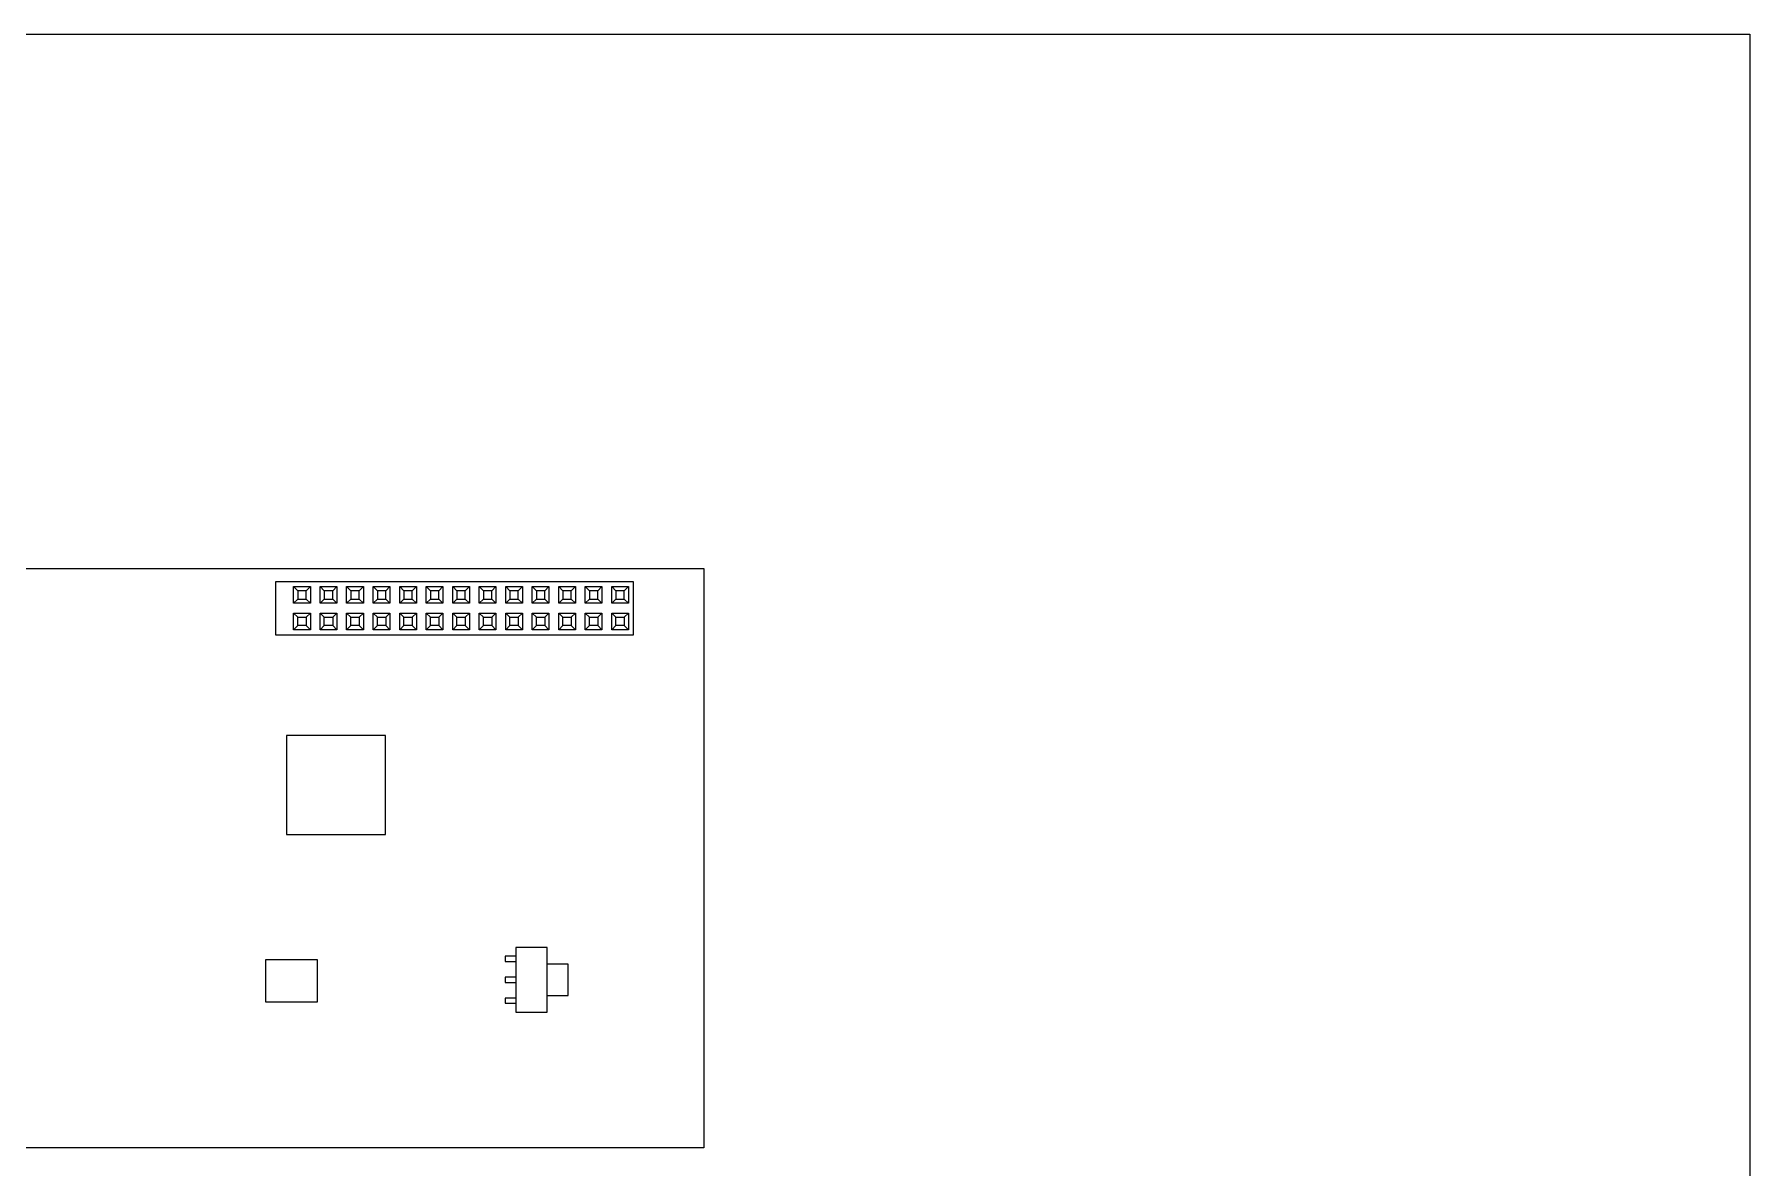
# Model space of a CAD drawing. Extents: x 20 to 297, y 10 to 200.
# Drawn here: x 132.7 to 297, y 91.4 to 200 of the extents above; entities that cross this region are included whole.
import ezdxf

# ---------------------------------------------------------------- set-up
doc = ezdxf.new("R2010")
doc.units = 0
doc.header["$LTSCALE"] = 12.7
doc.header["$MEASUREMENT"] = 0
doc.layers.add('BORDER_FRAME', color=7, linetype='CONTINUOUS')
doc.layers.add('VISIBLE', color=7, linetype='CONTINUOUS')

msp = doc.modelspace()

# ---------------------------------------------------------------- linework, layer by layer
at = {"layer": 'BORDER_FRAME'}
for p, q in [((20, 200), (297, 200)), ((297, 200), (297, 10))]:
    msp.add_line(p, q, dxfattribs=at)
at = {"layer": 'VISIBLE'}
for p, q in [((111.8, 148.84), (196.8, 148.84)), ((196.8, 148.84), (196.8, 93.34)), ((190.05, 147.57), (155.76, 147.57)), ((155.76, 147.57), (155.76, 142.49)), ((157.9, 146.7), (157.5, 147.1)), ((157.5, 145.5), (157.5, 147.1)), ((157.5, 147.1), (159.1, 147.1)), ((157.9, 146.7), (157.9, 145.9)), ((158.7, 146.7), (157.9, 146.7)), ((159.1, 147.1), (158.7, 146.7)), ((158.7, 145.9), (158.7, 146.7)), ((159.1, 147.1), (159.1, 145.5)), ((160.44, 146.7), (160.04, 147.1)), ((160.04, 147.1), (161.64, 147.1)), ((160.04, 145.5), (160.04, 147.1)), ((161.24, 146.7), (160.44, 146.7)), ((160.44, 146.7), (160.44, 145.9)), ((161.64, 147.1), (161.24, 146.7)), ((161.24, 145.9), (161.24, 146.7)), ((161.64, 147.1), (161.64, 145.5)), ((162.98, 146.7), (162.58, 147.1)), ((162.58, 147.1), (164.18, 147.1)), ((162.58, 145.5), (162.58, 147.1)), ((163.78, 146.7), (162.98, 146.7)), ((162.98, 146.7), (162.98, 145.9)), ((164.18, 147.1), (163.78, 146.7)), ((163.78, 145.9), (163.78, 146.7)), ((164.18, 147.1), (164.18, 145.5)), ((165.52, 146.7), (165.12, 147.1)), ((165.12, 147.1), (166.72, 147.1)), ((165.12, 145.5), (165.12, 147.1)), ((165.52, 146.7), (165.52, 145.9)), ((166.32, 146.7), (165.52, 146.7)), ((166.72, 147.1), (166.32, 146.7)), ((166.32, 145.9), (166.32, 146.7)), ((166.72, 147.1), (166.72, 145.5)), ((168.06, 146.7), (167.66, 147.1)), ((167.66, 147.1), (169.26, 147.1)), ((167.66, 145.5), (167.66, 147.1)), ((168.06, 146.7), (168.06, 145.9)), ((168.86, 146.7), (168.06, 146.7)), ((169.26, 147.1), (168.86, 146.7)), ((168.86, 145.9), (168.86, 146.7)), ((169.26, 147.1), (169.26, 145.5)), ((170.2, 147.1), (171.8, 147.1)), ((170.6, 146.7), (170.2, 147.1)), ((170.2, 145.5), (170.2, 147.1)), ((170.6, 146.7), (170.6, 145.9)), ((171.4, 146.7), (170.6, 146.7)), ((171.8, 147.1), (171.4, 146.7)), ((171.4, 145.9), (171.4, 146.7)), ((171.8, 147.1), (171.8, 145.5)), ((173.14, 146.7), (172.74, 147.1)), ((172.74, 147.1), (174.34, 147.1)), ((172.74, 145.5), (172.74, 147.1)), ((173.94, 146.7), (173.14, 146.7)), ((173.14, 146.7), (173.14, 145.9)), ((174.34, 147.1), (173.94, 146.7)), ((173.94, 145.9), (173.94, 146.7)), ((174.34, 147.1), (174.34, 145.5)), ((175.28, 145.5), (175.28, 147.1)), ((175.68, 146.7), (175.28, 147.1)), ((175.28, 147.1), (176.88, 147.1)), ((176.48, 146.7), (175.68, 146.7)), ((175.68, 146.7), (175.68, 145.9)), ((176.88, 147.1), (176.48, 146.7)), ((176.48, 145.9), (176.48, 146.7)), ((176.88, 147.1), (176.88, 145.5)), ((177.82, 147.1), (179.42, 147.1)), ((177.82, 145.5), (177.82, 147.1)), ((178.22, 146.7), (177.82, 147.1)), ((179.02, 146.7), (178.22, 146.7)), ((178.22, 146.7), (178.22, 145.9)), ((179.42, 147.1), (179.02, 146.7)), ((179.02, 145.9), (179.02, 146.7)), ((179.42, 147.1), (179.42, 145.5)), ((180.76, 146.7), (180.36, 147.1)), ((180.36, 147.1), (181.96, 147.1)), ((180.36, 145.5), (180.36, 147.1)), ((180.76, 146.7), (180.76, 145.9)), ((181.56, 146.7), (180.76, 146.7)), ((181.96, 147.1), (181.56, 146.7)), ((181.56, 145.9), (181.56, 146.7)), ((181.96, 147.1), (181.96, 145.5)), ((183.3, 146.7), (182.9, 147.1)), ((182.9, 147.1), (184.5, 147.1)), ((182.9, 145.5), (182.9, 147.1)), ((183.3, 146.7), (183.3, 145.9)), ((184.1, 146.7), (183.3, 146.7)), ((184.5, 147.1), (184.1, 146.7)), ((184.1, 145.9), (184.1, 146.7)), ((184.5, 147.1), (184.5, 145.5)), ((185.44, 147.1), (187.04, 147.1)), ((185.44, 145.5), (185.44, 147.1)), ((185.84, 146.7), (185.44, 147.1)), ((186.64, 146.7), (185.84, 146.7)), ((185.84, 146.7), (185.84, 145.9)), ((187.04, 147.1), (186.64, 146.7)), ((186.64, 145.9), (186.64, 146.7)), ((187.04, 147.1), (187.04, 145.5)), ((188.38, 146.7), (187.98, 147.1)), ((187.98, 147.1), (189.58, 147.1)), ((187.98, 145.5), (187.98, 147.1)), ((188.38, 146.7), (188.38, 145.9)), ((189.18, 146.7), (188.38, 146.7)), ((189.58, 147.1), (189.18, 146.7)), ((189.18, 145.9), (189.18, 146.7)), ((189.58, 147.1), (189.58, 145.5)), ((190.05, 142.49), (190.05, 147.57)), ((157.9, 145.9), (157.5, 145.5)), ((159.1, 145.5), (157.5, 145.5)), ((157.9, 145.9), (158.7, 145.9)), ((158.7, 145.9), (159.1, 145.5)), ((160.44, 145.9), (160.04, 145.5)), ((161.64, 145.5), (160.04, 145.5)), ((160.44, 145.9), (161.24, 145.9)), ((161.24, 145.9), (161.64, 145.5)), ((162.98, 145.9), (162.58, 145.5)), ((164.18, 145.5), (162.58, 145.5)), ((162.98, 145.9), (163.78, 145.9)), ((163.78, 145.9), (164.18, 145.5)), ((165.52, 145.9), (165.12, 145.5)), ((166.72, 145.5), (165.12, 145.5)), ((165.52, 145.9), (166.32, 145.9)), ((166.32, 145.9), (166.72, 145.5)), ((168.06, 145.9), (167.66, 145.5)), ((169.26, 145.5), (167.66, 145.5)), ((168.06, 145.9), (168.86, 145.9)), ((168.86, 145.9), (169.26, 145.5)), ((170.6, 145.9), (170.2, 145.5)), ((171.8, 145.5), (170.2, 145.5)), ((170.6, 145.9), (171.4, 145.9)), ((171.4, 145.9), (171.8, 145.5)), ((173.14, 145.9), (172.74, 145.5)), ((174.34, 145.5), (172.74, 145.5)), ((173.14, 145.9), (173.94, 145.9)), ((173.94, 145.9), (174.34, 145.5)), ((175.68, 145.9), (175.28, 145.5)), ((176.88, 145.5), (175.28, 145.5)), ((175.68, 145.9), (176.48, 145.9)), ((176.48, 145.9), (176.88, 145.5)), ((178.22, 145.9), (177.82, 145.5)), ((179.42, 145.5), (177.82, 145.5)), ((178.22, 145.9), (179.02, 145.9)), ((179.02, 145.9), (179.42, 145.5)), ((180.76, 145.9), (180.36, 145.5)), ((181.96, 145.5), (180.36, 145.5)), ((180.76, 145.9), (181.56, 145.9)), ((181.56, 145.9), (181.96, 145.5)), ((183.3, 145.9), (182.9, 145.5)), ((184.5, 145.5), (182.9, 145.5)), ((183.3, 145.9), (184.1, 145.9)), ((184.1, 145.9), (184.5, 145.5)), ((185.84, 145.9), (185.44, 145.5)), ((187.04, 145.5), (185.44, 145.5)), ((185.84, 145.9), (186.64, 145.9)), ((186.64, 145.9), (187.04, 145.5)), ((188.38, 145.9), (187.98, 145.5)), ((189.58, 145.5), (187.98, 145.5)), ((188.38, 145.9), (189.18, 145.9)), ((189.18, 145.9), (189.58, 145.5)), ((157.5, 144.56), (157.9, 144.16)), ((157.5, 142.96), (157.5, 144.56)), ((157.5, 144.56), (159.1, 144.56)), ((157.5, 142.96), (157.9, 143.36)), ((157.9, 144.16), (158.7, 144.16)), ((157.9, 143.36), (157.9, 144.16)), ((158.7, 143.36), (157.9, 143.36)), ((158.7, 144.16), (159.1, 144.56)), ((158.7, 144.16), (158.7, 143.36)), ((159.1, 142.96), (158.7, 143.36)), ((159.1, 144.56), (159.1, 142.96)), ((160.04, 144.56), (160.44, 144.16)), ((160.04, 142.96), (160.04, 144.56)), ((160.04, 144.56), (161.64, 144.56)), ((160.04, 142.96), (160.44, 143.36)), ((160.44, 144.16), (161.24, 144.16)), ((160.44, 143.36), (160.44, 144.16)), ((161.24, 143.36), (160.44, 143.36)), ((161.24, 144.16), (161.64, 144.56)), ((161.24, 144.16), (161.24, 143.36)), ((161.64, 142.96), (161.24, 143.36)), ((161.64, 144.56), (161.64, 142.96)), ((162.58, 144.56), (162.98, 144.16)), ((162.58, 144.56), (164.18, 144.56)), ((162.58, 142.96), (162.58, 144.56)), ((162.58, 142.96), (162.98, 143.36)), ((162.98, 143.36), (162.98, 144.16)), ((162.98, 144.16), (163.78, 144.16)), ((163.78, 143.36), (162.98, 143.36)), ((163.78, 144.16), (164.18, 144.56)), ((163.78, 144.16), (163.78, 143.36)), ((164.18, 142.96), (163.78, 143.36)), ((164.18, 144.56), (164.18, 142.96)), ((165.12, 144.56), (166.72, 144.56)), ((165.12, 142.96), (165.12, 144.56)), ((165.12, 144.56), (165.52, 144.16)), ((165.12, 142.96), (165.52, 143.36)), ((165.52, 143.36), (165.52, 144.16)), ((165.52, 144.16), (166.32, 144.16)), ((166.32, 143.36), (165.52, 143.36)), ((166.32, 144.16), (166.72, 144.56)), ((166.32, 144.16), (166.32, 143.36)), ((166.72, 142.96), (166.32, 143.36)), ((166.72, 144.56), (166.72, 142.96)), ((167.66, 144.56), (168.06, 144.16)), ((167.66, 144.56), (169.26, 144.56)), ((167.66, 142.96), (167.66, 144.56)), ((167.66, 142.96), (168.06, 143.36)), ((168.06, 143.36), (168.06, 144.16)), ((168.06, 144.16), (168.86, 144.16)), ((168.86, 143.36), (168.06, 143.36)), ((168.86, 144.16), (169.26, 144.56)), ((168.86, 144.16), (168.86, 143.36)), ((169.26, 142.96), (168.86, 143.36)), ((169.26, 144.56), (169.26, 142.96)), ((170.2, 142.96), (170.2, 144.56)), ((170.2, 144.56), (170.6, 144.16)), ((170.2, 144.56), (171.8, 144.56)), ((170.2, 142.96), (170.6, 143.36)), ((170.6, 144.16), (171.4, 144.16)), ((170.6, 143.36), (170.6, 144.16)), ((171.4, 143.36), (170.6, 143.36)), ((171.4, 144.16), (171.8, 144.56)), ((171.4, 144.16), (171.4, 143.36)), ((171.8, 142.96), (171.4, 143.36)), ((171.8, 144.56), (171.8, 142.96)), ((172.74, 144.56), (174.34, 144.56)), ((172.74, 144.56), (173.14, 144.16)), ((172.74, 142.96), (172.74, 144.56)), ((172.74, 142.96), (173.14, 143.36)), ((173.14, 144.16), (173.94, 144.16)), ((173.14, 143.36), (173.14, 144.16)), ((173.94, 143.36), (173.14, 143.36)), ((173.94, 144.16), (174.34, 144.56)), ((173.94, 144.16), (173.94, 143.36)), ((174.34, 142.96), (173.94, 143.36)), ((174.34, 144.56), (174.34, 142.96)), ((175.28, 144.56), (175.68, 144.16)), ((175.28, 142.96), (175.28, 144.56)), ((175.28, 144.56), (176.88, 144.56)), ((175.28, 142.96), (175.68, 143.36)), ((175.68, 143.36), (175.68, 144.16)), ((175.68, 144.16), (176.48, 144.16)), ((176.48, 143.36), (175.68, 143.36)), ((176.48, 144.16), (176.88, 144.56)), ((176.48, 144.16), (176.48, 143.36)), ((176.88, 142.96), (176.48, 143.36)), ((176.88, 144.56), (176.88, 142.96)), ((177.82, 144.56), (179.42, 144.56)), ((177.82, 142.96), (177.82, 144.56)), ((177.82, 144.56), (178.22, 144.16)), ((177.82, 142.96), (178.22, 143.36)), ((178.22, 143.36), (178.22, 144.16)), ((178.22, 144.16), (179.02, 144.16)), ((179.02, 143.36), (178.22, 143.36)), ((179.02, 144.16), (179.42, 144.56)), ((179.02, 144.16), (179.02, 143.36)), ((179.42, 142.96), (179.02, 143.36)), ((179.42, 144.56), (179.42, 142.96)), ((180.36, 144.56), (180.76, 144.16)), ((180.36, 144.56), (181.96, 144.56)), ((180.36, 142.96), (180.36, 144.56)), ((180.36, 142.96), (180.76, 143.36)), ((180.76, 144.16), (181.56, 144.16)), ((180.76, 143.36), (180.76, 144.16)), ((181.56, 143.36), (180.76, 143.36)), ((181.56, 144.16), (181.96, 144.56)), ((181.56, 144.16), (181.56, 143.36)), ((181.96, 142.96), (181.56, 143.36)), ((181.96, 144.56), (181.96, 142.96)), ((182.9, 144.56), (183.3, 144.16)), ((182.9, 142.96), (182.9, 144.56)), ((182.9, 144.56), (184.5, 144.56)), ((182.9, 142.96), (183.3, 143.36)), ((183.3, 144.16), (184.1, 144.16)), ((183.3, 143.36), (183.3, 144.16)), ((184.1, 143.36), (183.3, 143.36)), ((184.1, 144.16), (184.5, 144.56)), ((184.1, 144.16), (184.1, 143.36)), ((184.5, 142.96), (184.1, 143.36)), ((184.5, 144.56), (184.5, 142.96)), ((185.44, 144.56), (187.04, 144.56)), ((185.84, 144.16), (185.44, 144.56)), ((185.44, 142.96), (185.44, 144.56)), ((185.44, 142.96), (185.84, 143.36)), ((185.84, 143.36), (185.84, 144.16)), ((185.84, 144.16), (186.64, 144.16)), ((186.64, 143.36), (185.84, 143.36)), ((187.04, 144.56), (186.64, 144.16)), ((186.64, 144.16), (186.64, 143.36)), ((187.04, 142.96), (186.64, 143.36)), ((187.04, 144.56), (187.04, 142.96)), ((187.98, 144.56), (188.38, 144.16)), ((187.98, 144.56), (189.58, 144.56)), ((187.98, 142.96), (187.98, 144.56)), ((188.38, 143.36), (187.98, 142.96)), ((188.38, 143.36), (188.38, 144.16)), ((188.38, 144.16), (189.18, 144.16)), ((189.18, 143.36), (188.38, 143.36)), ((189.58, 144.56), (189.18, 144.16)), ((189.18, 144.16), (189.18, 143.36)), ((189.58, 142.96), (189.18, 143.36)), ((189.58, 144.56), (189.58, 142.96)), ((155.76, 142.49), (190.05, 142.49)), ((159.1, 142.96), (157.5, 142.96)), ((161.64, 142.96), (160.04, 142.96)), ((164.18, 142.96), (162.58, 142.96)), ((166.72, 142.96), (165.12, 142.96)), ((169.26, 142.96), (167.66, 142.96)), ((171.8, 142.96), (170.2, 142.96)), ((174.34, 142.96), (172.74, 142.96)), ((176.88, 142.96), (175.28, 142.96)), ((179.42, 142.96), (177.82, 142.96)), ((181.96, 142.96), (180.36, 142.96)), ((184.5, 142.96), (182.9, 142.96)), ((187.04, 142.96), (185.44, 142.96)), ((189.58, 142.96), (187.98, 142.96)), ((166.3, 132.84), (156.8, 132.84)), ((156.8, 132.84), (156.8, 123.34)), ((166.3, 123.34), (166.3, 132.84)), ((156.8, 123.34), (166.3, 123.34)), ((178.8, 112.54), (178.8, 106.34)), ((181.8, 112.54), (178.8, 112.54)), ((181.8, 106.34), (181.8, 112.54)), ((154.8, 111.34), (154.8, 107.34)), ((159.8, 111.34), (154.8, 111.34)), ((159.8, 107.34), (159.8, 111.34)), ((178.8, 111.69), (177.76, 111.69)), ((177.76, 111.69), (177.76, 111.19)), ((177.76, 111.19), (178.8, 111.19)), ((183.8, 110.94), (181.8, 110.94)), ((183.8, 107.94), (183.8, 110.94)), ((178.8, 109.69), (177.76, 109.69)), ((177.76, 109.69), (177.76, 109.19)), ((177.76, 109.19), (178.8, 109.19)), ((154.8, 107.34), (159.8, 107.34)), ((178.8, 107.69), (177.76, 107.69)), ((177.76, 107.69), (177.76, 107.19)), ((177.76, 107.19), (178.8, 107.19)), ((181.8, 107.94), (183.8, 107.94)), ((178.8, 106.34), (181.8, 106.34)), ((196.8, 93.34), (111.8, 93.34))]:
    msp.add_line(p, q, dxfattribs=at)

doc.saveas('drawing.dxf')
